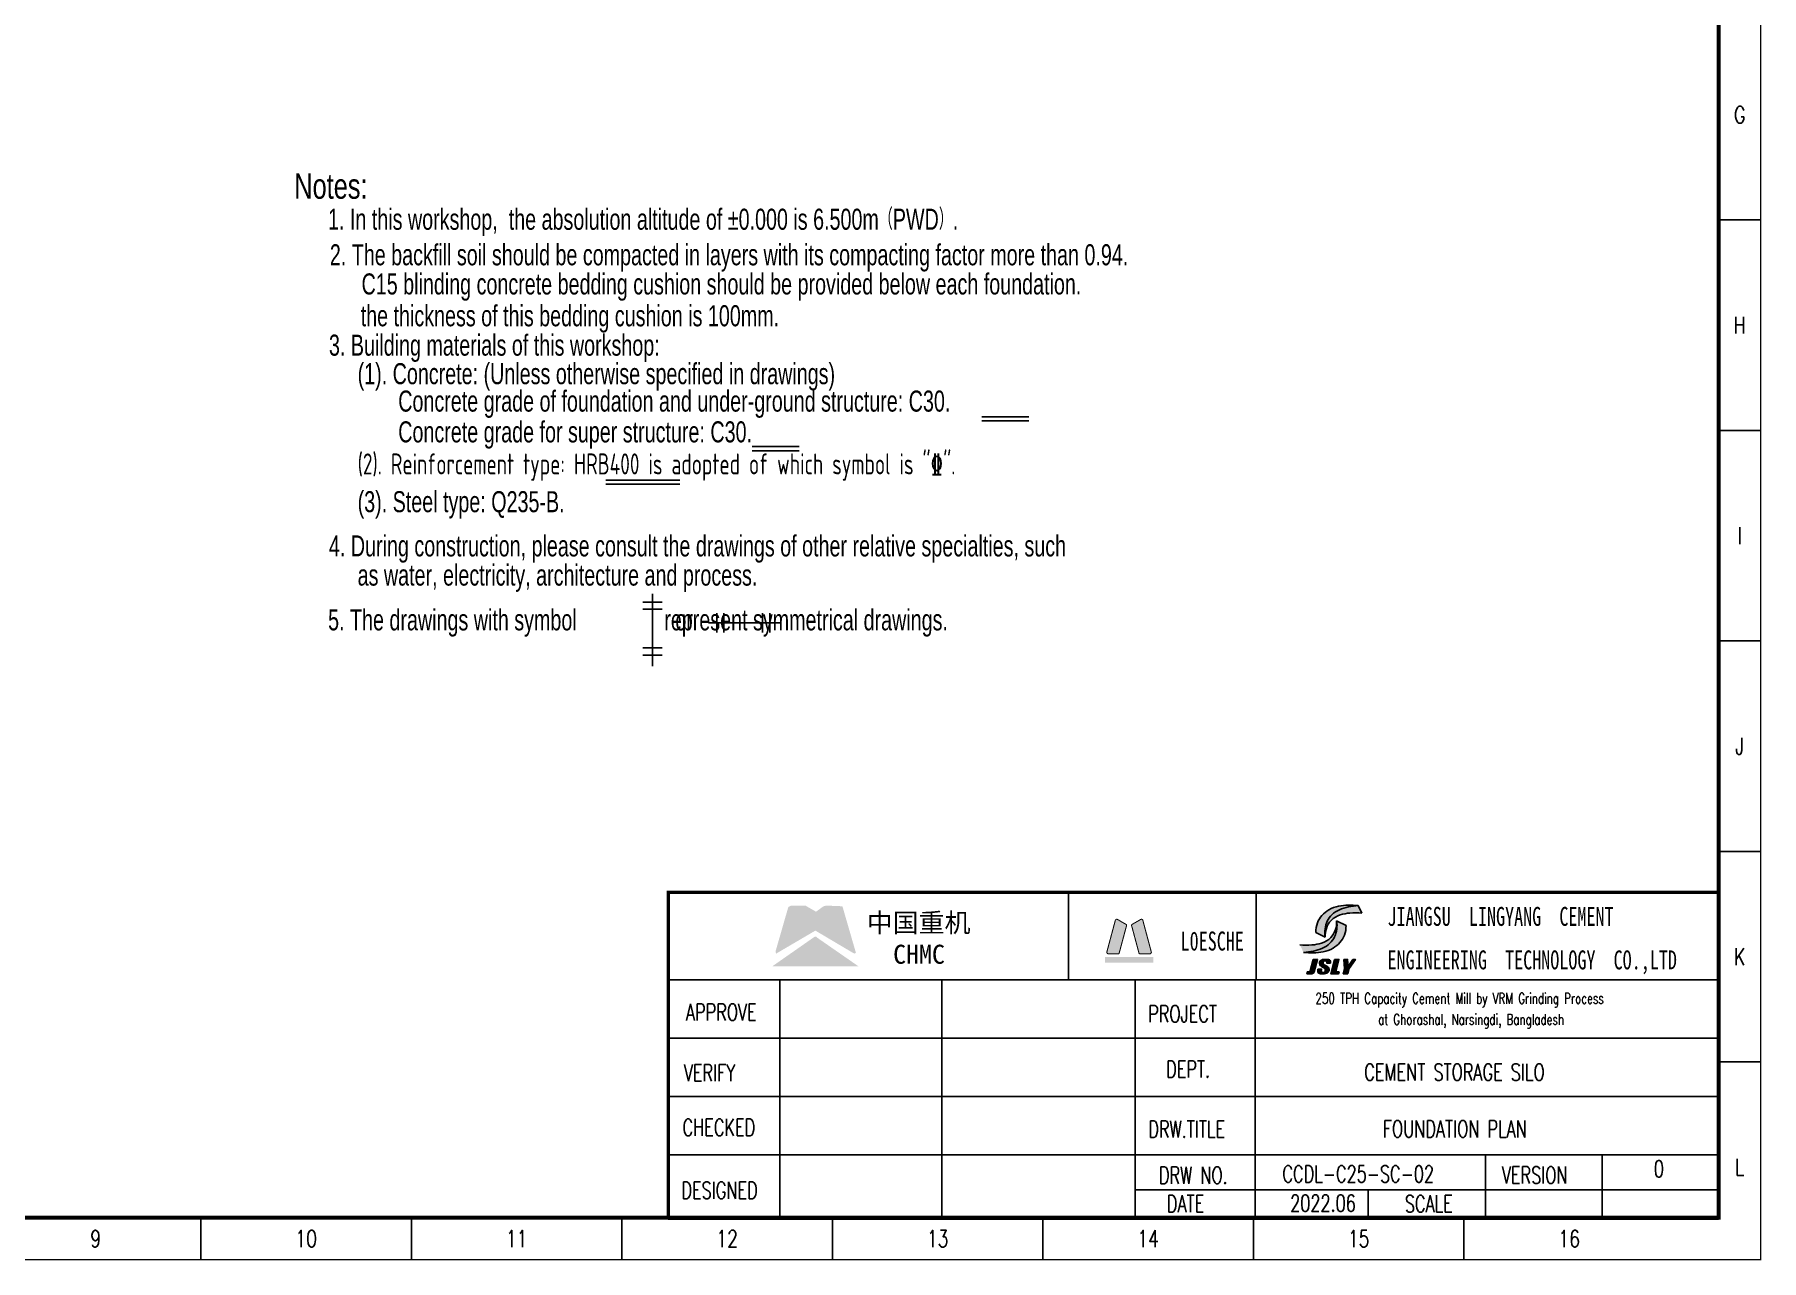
# Model space of a CAD drawing. Extents: x -84745 to 85, y -317996 to 13282.
# Drawn here: x -41629 to -610, y -46153 to -17030 of the extents above; entities that cross this region are included whole.
import ezdxf
from ezdxf.enums import TextEntityAlignment as Align

# ---------------------------------------------------------------- set-up
doc = ezdxf.new("R2010")
doc.units = 0
doc.header["$LTSCALE"] = 2000
doc.header["$MEASUREMENT"] = 0
doc.linetypes.add('CENTER', pattern=[2, 1.25, -0.25, 0.25, -0.25])
doc.layers.get('0').update_dxf_attribs({"linetype": 'CONTINUOUS'})
for name, color, linetype in [('22', 7, 'CONTINUOUS'), ('4', 2, 'CONTINUOUS'), ('DIM', 7, 'CONTINUOUS'), ('P_OUTER_FRAME', 131, 'CONTINUOUS'), ('S_01', 3, 'CONTINUOUS'), ('S_02', 151, 'CENTER'), ('S_04', 2, 'CONTINUOUS'), ('TK', 1, 'CONTINUOUS'), ('图层3', 1, 'CONTINUOUS')]:
    doc.layers.add(name, color=color, linetype=linetype)
doc.layers.add('Rahm7', color=7, linetype='CONTINUOUS', lineweight=50)
doc.styles.add('HZFS', font='SIMPLEX', dxfattribs={"width": 0.7, "bigfont": 'HZFS'})
doc.styles.add('HZTXT', font='romans.shx', dxfattribs={"width": 0.7, "bigfont": 'hztxt.shx'})
doc.styles.add('KS', font='kstxt.shx', dxfattribs={"width": 0.75, "bigfont": 'kshz.shx'})
doc.styles.add('TK-HZ', font='txt.shx', dxfattribs={"width": 0.8, "bigfont": 'hztxt.shx'})
doc.styles.add('样3', font='tssdeng.shx', dxfattribs={"width": 0.7, "height": 300, "bigfont": 'tssdchn.shx'})

# ---------------------------------------------------------------- blocks, each defined once
blk = doc.blocks.new('A1-1')
at = {"layer": 'TK', "color": 7}
for p, q in [((83100, 24700), (84100, 24700)), ((83100, 19700), (84100, 19700)), ((83100, 14700), (84100, 14700)), ((83100, 9700), (84100, 9700)), ((83100, 4700), (84100, 4700)), ((47050, 999.9999999999997), (47050, -3.410605131648481e-13)), ((52050, 999.9999999999997), (52050, -3.410605131648481e-13)), ((57050, 999.9999999999997), (57050, -3.410605131648481e-13)), ((62050, 999.9999999999997), (62050, -3.410605131648481e-13)), ((67050, 999.9999999999997), (67050, -3.410605131648481e-13)), ((72050, 999.9999999999997), (72050, -3.410605131648481e-13)), ((77050, 999.9999999999997), (77050, -3.410605131648481e-13))]:
    blk.add_line(p, q, dxfattribs=at)
for points, const_width in [([(0, 0), (84100, 0), (84100, 59400), (3.637978807091713e-12, 59400)], 35), ([(2500, 999.9999999999997), (83100, 999.9999999999997), (83100, 58400), (2500.000000000004, 58400)], 100)]:
    blk.add_lwpolyline(points, close=True, dxfattribs=dict(at, const_width=const_width))
at = {"layer": 'TK', "color": 7, "style": 'TK-HZ', "width": 0.75}
for s, p in [('G', (83600, 27200)), ('H', (83600, 22200)), ('I', (83600, 17200)), ('J', (83600, 12200)), ('K', (83600, 7200)), ('L', (83600, 2199.999999999999)), ('9', (44550, 499.9999999999997)), ('10', (49550, 499.9999999999997)), ('11', (54550, 499.9999999999997)), ('12', (59550, 499.9999999999997)), ('13', (64550, 499.9999999999997)), ('14', (69550, 499.9999999999997)), ('15', (74550, 499.9999999999997)), ('16', (79550, 499.9999999999997))]:
    blk.add_text(s, height=400, dxfattribs=at).set_placement(p, align=Align.MIDDLE_CENTER)

msp = doc.modelspace()

# ---------------------------------------------------------------- hatches: boundary and pattern name
at = {"linetype": 'Continuous'}
for color, points in [(152, [(-22439.66354015815, -37739.22658834048), (-22825.05454174774, -37723.16862993874), (-22889.2863753547, -37739.22658834048), (-23065.92391776266, -37867.69025554694), (-23290.73533534976, -37739.22658834048), (-23306.79329375895, -37723.16862993874), (-23660.06837855625, -37723.16862993874), (-23724.30021216321, -37755.28454674222), (-24029.40142176273, -38815.10980113782), (-24013.34346335354, -38863.28367634304), (-23081.9818761495, -38317.3130907435), (-22214.85212254869, -38831.16775953956), (-22150.62028896409, -38863.28367634304), (-22118.50437214943, -38847.2257179413)]), (167, [(-23049.8659593572, -38477.89267474599), (-23065.92391776266, -38461.83471634425), (-23098.03983455497, -38461.83471634425), (-24109.6912137528, -39168.38488594629), (-22054.2725385462, -39168.38488594629)])]:
    msp.add_hatch(color=color, dxfattribs=at).paths.add_polyline_path(points)
at = {"layer": '图层3'}
h = msp.add_hatch(color=7, dxfattribs=at)
edge = h.paths.add_edge_path()
edge.add_line((-11486.37474564063, -38833.94013062306), (-11574.19170563268, -38653.88868018589))
edge.add_arc((-11411.77465390014, -37323.7184861917), 1340.049269097654, 263.0385042875431, 275.3276682807748)
edge.add_arc((-11380.30472274842, -37527.30488917418), 1134.48844079418, 274.699860560967, 286.4928497704926)
edge.add_arc((-11204.63501907113, -38130.3788245488), 506.3635752953236, 286.806086838572, 315.807049043056)
edge.add_arc((-11186.10234873342, -38147.81372185983), 480.9224354129935, 315.7572570356278, 342.297883070908)
edge.add_arc((-11260.16197267892, -38118.38578994758), 560.4505931885532, 341.7340311697585, 363.1418296780906)
edge.add_arc((-11327.76622723761, -38196.96727180667), 636.6644532519944, -7.974530591755581, 9.885145890416482, ccw=False)
edge.add_arc((-11386.27500932636, -38184.36818606593), 696.3690036495203, 336.3877895710336, 351.66672240315603, ccw=False)
edge.add_arc((-11262.85576087582, -38210.47826706804), 573.3922740670555, 314.54036327206575, 333.83780076853, ccw=False)
edge.add_arc((-11279.5329939385, -38187.71609316207), 601.3275991421784, 293.6839249742879, 314.15171916344246, ccw=False)
edge.add_arc((-11483.84533555406, -37676.5885763485), 1151.619967609617, 281.526994822637, 292.77784497441183, ccw=False)
edge.add_arc((-11526.70086145374, -37560.89357088692), 1273.6851019351, 271.814343623176, 282.37596303357094, ccw=False)
edge = h.paths.add_edge_path()
edge.add_arc((-10146.35762151303, -38997.51802842505), 1273.6851019351, 91.81434362317596, 102.3759630335708)
edge.add_arc((-10189.21314766976, -38881.82302295603), 1151.619967609617, 101.5269948226374, 112.7778449744123)
edge.add_arc((-10393.52548900592, -38370.69550614245), 601.3275991421784, 113.6839249742891, 134.1517191634436)
edge.add_arc((-10410.2027220686, -38347.93333221413), 573.3922740670555, 134.5403632720659, 153.8378007685302)
edge.add_arc((-10286.78347338336, -38374.0434132386), 696.3690036495203, 156.3877895710326, 171.6667224031552)
edge.add_arc((-10345.29225547212, -38361.44432749785), 636.6644532519944, 172.0254694082441, 189.8851458904161)
edge.add_arc((-10412.89651028785, -38440.02580935694), 560.4505931885532, 161.7340311697592, 183.1418296780914, ccw=False)
edge.add_arc((-10486.95613423335, -38410.5978774447), 480.9224354129935, 135.7572570356263, 162.2978830709065, ccw=False)
edge.add_arc((-10468.42346387329, -38428.03277474828), 506.3635752953236, 106.8060868385713, 135.8070490430552, ccw=False)
edge.add_arc((-10292.75376021835, -39031.1067101378), 1134.48844079418, 94.69986056096678, 106.49284977049271, ccw=False)
edge.add_arc((-10261.28382904428, -39234.69311311282), 1340.049269097654, 83.03850428754299, 95.32766828077507, ccw=False)
edge.add_line((-10098.86677754643, -37904.52291912027), (-10186.68373753848, -37724.4714686831))
h = msp.add_hatch(color=256, dxfattribs=at)
edge = h.paths.add_edge_path()
edge.add_arc((-10146.35762151303, -38997.51802842505), 1273.6851019351, 91.81434362317596, 102.3759630335708)
edge.add_arc((-10189.21314766976, -38881.82302295603), 1151.619967609617, 101.5269948226374, 112.7778449744123)
edge.add_arc((-10393.52548900592, -38370.69550614245), 601.3275991421784, 113.6839249742891, 134.1517191634436)
edge.add_arc((-10410.2027220686, -38347.93333221413), 573.3922740670555, 134.5403632720659, 153.8378007685302)
edge.add_arc((-10286.78347338336, -38374.0434132386), 696.3690036495203, 156.3877895710326, 171.6667224031552)
edge.add_arc((-10345.29225547212, -38361.44432749785), 636.6644532519944, 172.0254694082441, 189.8851458904161)
edge.add_line((-10972.50470302972, -38470.74287102558), (-11194.97433503131, -38362.23718153895))
edge.add_arc((-10612.72678191933, -38341.32688613422), 582.6229087851967, 159.0041339266842, 182.0567832290454, ccw=False)
edge.add_arc((-10613.06135775867, -38341.12427678891), 582.2379555405406, 138.5933245921804, 159.0109513617211, ccw=False)
edge.add_arc((-10518.76527968022, -38445.56995284744), 722.2201129398403, 120.6815332711291, 137.3262396746703, ccw=False)
edge.add_arc((-10521.22967448431, -38448.23873001523), 723.2661877119994, 100.49023848739972, 120.4057576188562, ccw=False)
edge.add_arc((-10433.90406307923, -38762.91396975704), 1048.970370782993, 89.3571673809821, 102.05115767322678, ccw=False)
edge.add_arc((-10393.07550297278, -39714.73322473653), 2000.93463624019, 84.07954305337381, 90.83214336630772, ccw=False)
edge = h.paths.add_edge_path()
edge.add_arc((-11526.70086145374, -37560.89357088692), 1273.6851019351, 271.8143436231759, 282.3759630335708)
edge.add_arc((-11483.84533555406, -37676.5885763485), 1151.619967609617, 281.5269948226374, 292.7778449744123)
edge.add_arc((-11279.5329939385, -38187.71609316207), 601.3275991421784, 293.6839249742889, 314.1517191634435)
edge.add_arc((-11262.85576087582, -38210.47826706804), 573.3922740670555, 314.5403632720659, 333.8378007685302)
edge.add_arc((-11386.27500932636, -38184.36818606593), 696.3690036495203, 336.3877895710326, 351.6667224031551)
edge.add_arc((-11327.76622723761, -38196.96727180667), 636.6644532519944, 352.0254694082441, 369.8851458904161)
edge.add_line((-10700.55377965766, -38087.66872827895), (-10478.08414765606, -38196.17441776558))
edge.add_arc((-11060.33170105117, -38217.0847131703), 582.6229087851967, -20.99586607331588, 2.0567832290453794, ccw=False)
edge.add_arc((-11059.99712492871, -38217.28732252307), 582.2379555405406, 318.5933245921802, 339.01095136172114, ccw=False)
edge.add_arc((-11154.29320301088, -38112.84164644219), 722.2201129398403, 300.681533271129, 317.32623967467026, ccw=False)
edge.add_arc((-11151.82880848246, -38110.17286928929), 723.2661877119994, 280.49023848739955, 300.40575761885606, ccw=False)
edge.add_arc((-11239.15441989126, -37795.49762954749), 1048.970370782993, 269.3571673809821, 282.0511576732267, ccw=False)
edge.add_arc((-11279.98297974067, -36843.678374568), 2000.93463624019, 264.07954305337375, 270.8321433663076, ccw=False)
h = msp.add_hatch(color=7, dxfattribs=at)
edge = h.paths.add_edge_path()
edge.add_line((-11258.03874417367, -39001.78066844679), (-11152.65839221301, -39001.78066844679))
edge.add_line((-11152.65839221301, -39001.78066844679), (-11231.09333736795, -39294.50386843272))
edge.add_arc((-11293.61023531548, -39276.3022477889), 65.11268327326081, 272.75670417891973, 343.76722820794373, ccw=False)
edge.add_line((-11290.47864058959, -39341.33958043344), (-11407.5679204722, -39341.33958043344))
edge.add_line((-11407.5679204722, -39341.33958043344), (-11395.01832954558, -39294.50386843272))
edge.add_line((-11395.01832954558, -39294.50386843272), (-11359.89154547426, -39294.50386843272))
edge.add_arc((-11359.8436807354, -39264.03124349526), 30.47266252908942, 269.9100029855023, 346.6139291427366)
edge.add_line((-11330.1988937256, -39271.08601243235), (-11258.03874417367, -39001.78066844679))
for points in [[(-10993.75147887665, -39133.33694554307, -0.2511419047681079), (-11020.39957882809, -39094.66583204456, -0.1802809962156384), (-11008.87161645266, -39048.14649488218, -0.2298123503030794), (-10967.41408240395, -39034.56427799352, -0.2987778944288969), (-10937.33345517489, -39056.28461821564, -0.1167581230564364), (-10936.68975646767, -39089.5976284463), (-10848.87279640483, -39089.5976284463, 0.0462059631375096), (-10848.35899104896, -39048.67397845723, 0.2301799694573604), (-10869.21595621827, -39014.85649447329, 0.1312195344870848), (-10917.2573979308, -39001.78066844687, -0.001048063967502543), (-11003.36956037554, -39001.78066844679, 0.1258214947471805), (-11062.72218067172, -39015.71870485134, 0.2079585992469607), (-11108.29458516436, -39068.48658432998, 0.2107748320120855), (-11100.24804713177, -39133.30892852135, 0.08971967573650239), (-11064.23360531378, -39165.83999702524, -0.007080645828674854), (-11007.42496282953, -39201.42012995668, -0.132910392639075), (-10975.466509029, -39235.95922844298, -0.1404228134509261), (-10974.40523698899, -39280.45489631034, -0.231335939047536), (-11000.60294641155, -39311.18269829638, -0.2244918972090378), (-11047.69675666812, -39308.64005458541, -0.2289576742813574), (-11065.43816521737, -39276.51303561218, -0.07577833964637448), (-11059.0921593641, -39235.95922844298), (-11146.90911968398, -39235.95922844298, 0.08626631908596427), (-11150.61251952472, -39290.79705165513, 0.183869555275928), (-11127.87309906604, -39329.0849016998, 0.1330776402048004), (-11084.60818678486, -39341.33958043344), (-10990.6785421108, -39341.33958043344, 0.1106757647257124), (-10929.44862445044, -39326.9030114878, 0.1927076588123754), (-10882.07828303027, -39263.77525303699, 0.08047215024779375), (-10879.0238606331, -39235.95922844298, 0.1469083402036234), (-10892.51414572793, -39193.94602277316, 0.1072934168411749), (-10935.62803024399, -39162.59655877389, -0.02739552688402454)], [(-10750.40517365905, -39001.78066844679), (-10645.02482170212, -39001.78066844679), (-10723.45976685705, -39294.50386843272), (-10641.49727076637, -39294.50386843272), (-10654.04686197239, -39341.33958043344), (-10841.38971002, -39341.33958043344)], [(-10530.09628172192, -39001.78066844679), (-10442.27932168144, -39001.78066844679), (-10427.8796982539, -39166.36911864765), (-10312.63362458321, -39001.78066844679), (-10254.08898464563, -39001.78066844679), (-10405.76455810266, -39218.39583643712), (-10438.70723506408, -39341.33958043344), (-10544.08758702102, -39341.33958043344), (-10511.14491031664, -39218.39583643712)]]:
    msp.add_hatch(color=7, dxfattribs=at).paths.add_polyline_path(points)

# ---------------------------------------------------------------- linework, layer by layer
for p, q in [((-19132.10724024693, -26109.00426238302), (-18012.10724024693, -26109.00426238302)), ((-19132.10724024693, -26207.00426238302), (-18012.10724024693, -26207.00426238302)), ((-24585.10724024693, -26819.00426238302), (-23465.10724024693, -26819.00426238302)), ((-24585.10724024693, -26917.00426238302), (-23465.10724024693, -26917.00426238302)), ((-28061.10724024693, -27615.00426238302), (-26301.10724024693, -27615.00426238302)), ((-28061.10724024693, -27713.00426238302), (-26301.10724024693, -27713.00426238302))]:
    msp.add_line(p, q)
at = {"color": 7}
for p, q in [((-1627.533786933596, -37408.14678044803), (-1627.533786911245, -45169.74678044952)), ((-26575.53378625932, -39487.14678043313), (-1627.533787332202, -39487.14678043313)), ((-26575.5337869336, -39487.14678044803), (-1627.533786933596, -39487.14678044803)), ((-23926.66357229995, -45169.74678039737), (-23926.66357229995, -39487.14678044803)), ((-20076.1913580631, -45169.74678039737), (-20076.1913580631, -39487.14678044803)), ((-15487.53378692242, -45169.74678044952), (-15487.53378692242, -39487.14678044803)), ((-12634.11254895079, -45169.74678044952), (-12634.11254895079, -39487.14678044803)), ((-26575.5337869336, -40873.14678044803), (-1627.533786933596, -40873.14678044803)), ((-26575.5337869336, -42259.14678044803), (-1627.533786933596, -42259.14678044803)), ((-26575.5337869336, -43645.14678044803), (-1627.533786933596, -43645.14678044803)), ((-7162.924987524475, -45169.74678044952), (-7162.924987524475, -43645.14678044803)), ((-4390.9249875282, -45135.90968126245), (-4390.9249875282, -43645.14678044803)), ((-15478.92498753938, -44476.74678044952), (-1627.533786933596, -44476.74678044952)), ((-9955.037586930866, -45135.90968126245), (-9955.037586930866, -44476.74678044952)), ((-26575.5337869336, -45169.74678044952), (-1627.533786911245, -45169.74678044952))]:
    msp.add_line(p, q, dxfattribs=at)
at = {"color": 7, "lineweight": -2}
msp.add_line((-26575.53378628167, -39487.14678043313), (-1627.533787332202, -39487.14678043313), dxfattribs=at)
at = {"color": 7}
for points, const_width in [([(-26575.53378625932, -39487.14678043313), (-26575.53378625932, -37408.14678052254), (-1627.533787332202, -37408.14678052254), (-1627.533787332202, -39487.14678043313)], 83.15999999642372), ([(-26575.5337869336, -45169.74678044952), (-26575.5337869336, -37408.14678044803)], 83.16), ([(-26575.5337869336, -37408.14678044803), (-1627.533786933596, -37408.14678044803)], 83.16)]:
    msp.add_lwpolyline(points, dxfattribs=dict(at, const_width=const_width))
msp.add_lwpolyline([(-26575.53378625932, -37408.14678052254), (-1627.53378723907, -37408.14678052254)], dxfattribs=at)
at = {"layer": '22'}
for p, q in [((-17069.37558674785, -39487.14678043313), (-17069.37558674785, -37408.14678052254)), ((-12609.92058692845, -39487.14678043313), (-12609.92058692845, -37408.14678052254))]:
    msp.add_line(p, q, dxfattribs=at)
msp.add_lwpolyline([(-26575.53378625932, -37408.14678052254), (-1627.533787332202, -37408.14678052254), (-1627.533787332202, -39487.14678043313), (-26575.53378625932, -39487.14678043313)], close=True, dxfattribs=at)
at = {"layer": 'Rahm7', "color": 4, "const_width": 24.69851999893785}
for points in [[(-15698.99859934273, -38172.03626334108), (-15905.73759740564, -38052.67544716038, 0.4931454260312867), (-15957.63314834955, -38074.17128819413), (-16158.2067822625, -38822.72228057124, 0.4931454260313169), (-16124.01183729964, -38867.2860004548), (-15885.2902049494, -38867.2860004548, 0.3394542588633641), (-15866.20465426865, -38852.64114234783), (-15689.7924566676, -38194.2618578393, 0.3394542588633431)], [(-15562.49973425242, -38172.03626334108), (-15355.76073618578, -38052.67544716038, -0.4931454260312867), (-15303.8651852456, -38074.17128819413), (-15103.29155133265, -38822.72228057124, -0.4931454260313169), (-15137.48649629178, -38867.2860004548), (-15376.20812864574, -38867.2860004548, -0.3394542588633641), (-15395.2936793265, -38852.64114234783), (-15571.70587692382, -38194.2618578393, -0.3394542588633431)]]:
    msp.add_lwpolyline(points, format="xyb", close=True, dxfattribs=at)
at = {"layer": 'Rahm7', "color": 4}
for points in [[(-15691.26386356699, -38181.434306385), (-15941.32141159448, -38043.11801283248), (-15874.72784298631, -38868.61303697713), (-16159.82333696979, -38856.8938592691)], [(-15570.23447002816, -38181.434306385), (-15320.17692200067, -38043.11801283248), (-15386.77049063119, -38868.61303697713), (-15101.67499664771, -38856.8938592691)], [(-16202.93154677349, -38945.49798044749), (-16202.93154677349, -39081.3398404438), (-15058.56678681793, -38945.49798044749), (-15058.56678681793, -39081.3398404438)]]:
    msp.add_solid(points, dxfattribs=at)
at = {"layer": 'S_01'}
for p, q in [((-27180.16425007614, -30511.35587809029), (-26718.59217314873, -30511.35587809029)), ((-27180.16425007614, -30682.32574892671), (-26718.59217314873, -30682.32574892671)), ((-25425.43586394456, -31234.13023538915), (-25425.43586394456, -30772.55815846174)), ((-25254.46599310808, -31234.13023538915), (-25254.46599310808, -30772.55815846174)), ((-24335.59326035003, -31234.13023538915), (-24335.59326035003, -30772.55815846174)), ((-24164.62338951355, -31234.13023538915), (-24164.62338951355, -30772.55815846174)), ((-27180.16425007614, -31601.19848168482), (-26718.59217314873, -31601.19848168482)), ((-27180.16425007614, -31772.16835252124), (-26718.59217314873, -31772.16835252124))]:
    msp.add_line(p, q, dxfattribs=at)
at = {"layer": 'S_02'}
for p, q in [((-26949.37821161826, -32035.87886367393), (-26949.37821161802, -30314.87886367393)), ((-23900.91287836092, -31003.34419693127), (-25621.91287836092, -31003.34419693115))]:
    msp.add_line(p, q, dxfattribs=at)
at = {"layer": '图层3', "lineweight": -2}
for p, q in [((-10700.55377972844, -38087.66872827895), (-10478.08414791125, -38196.17441776581)), ((-10972.50470317128, -38470.74287102558), (-11194.97433519336, -38362.23718153872))]:
    msp.add_line(p, q, dxfattribs=at)
at = {"layer": '图层3', "color": 7}
for points in [[(-10186.68373758319, -37724.47146868892), (-10098.86677754643, -37904.52291912027)], [(-10750.40517365905, -39001.78066844679), (-10645.02482170212, -39001.78066844679), (-10723.45976685705, -39294.50386843272), (-10641.49727076637, -39294.50386843272), (-10654.04686197239, -39341.33958043344), (-10841.38971002, -39341.33958043344), (-10750.40517365905, -39001.78066844679)], [(-10530.09628172192, -39001.78066844679), (-10442.27932168144, -39001.78066844679), (-10427.8796982539, -39166.36911864765), (-10312.63362458321, -39001.78066844679), (-10254.08898464563, -39001.78066844679), (-10405.76455810266, -39218.39583643712), (-10438.70723506408, -39341.33958043344), (-10544.08758702102, -39341.33958043344), (-10511.14491031664, -39218.39583643712), (-10530.09628172192, -39001.78066844679)]]:
    msp.add_lwpolyline(points, dxfattribs=at)
for points in [[(-11258.03874417367, -39001.78066844679), (-11152.65839221301, -39001.78066844679), (-11231.09333736795, -39294.50386843272, -0.3201531493792165), (-11290.47864058959, -39341.33958043344), (-11407.5679204722, -39341.33958043344), (-11395.01832954558, -39294.50386843272), (-11359.89154547426, -39294.50386843272, 0.3477668753080308), (-11330.1988937256, -39271.08601243235), (-11258.03874417367, -39001.78066844679)], [(-10936.68975646767, -39089.5976284463), (-10848.87279640483, -39089.5976284463, 0.0462059631375794), (-10848.35899104896, -39048.67397845723, 0.2301799694577722), (-10869.21595621827, -39014.85649447329, 0.1312195344863262), (-10917.2573979308, -39001.78066844679, -0.0010480639679087), (-11003.36956037554, -39001.78066844679, 0.1258214947472077), (-11062.72218067172, -39015.71870485134, 0.2079585992469012), (-11108.29458516436, -39068.48658432998, 0.2107748320121328), (-11100.24804713177, -39133.30892852135, 0.0897196757371572), (-11064.23360531377, -39165.83999702521, -0.0073534545367111), (-11005.25659562993, -39202.82302660681, -0.1256223479452962), (-10975.466509029, -39235.95922844298, -0.1430227817727291), (-10974.61723241183, -39281.25093520619, -0.2266212556883574), (-11000.60294641155, -39311.18269829638, -0.2244918972088056), (-11047.69675666812, -39308.64005458541, -0.228957674281067), (-11065.43816521737, -39276.51303561218, -0.0757783396464312), (-11059.0921593641, -39235.95922844298), (-11146.90911968398, -39235.95922844298, 0.0862663190859946), (-11150.61251952472, -39290.79705165513, 0.1838695552757364), (-11127.87309906604, -39329.0849016998, 0.1388917047545442), (-11082.64516853141, -39341.33958043344), (-10990.6785421108, -39341.33958043344, 0.1106757647257923), (-10929.44862445044, -39326.9030114878, 0.1927076588121154), (-10882.07828303027, -39263.77525303699, 0.0804721502476905), (-10879.0238606331, -39235.95922844298, 0.146908340203339), (-10892.51414572793, -39193.94602277316, 0.108689979316381), (-10936.26368058073, -39162.3186408449, -0.0271034612296109), (-10993.75147887665, -39133.33694554307, -0.2462327308361304), (-11020.28909018608, -39095.57822878845, -0.1837402859676498), (-11008.87161645266, -39048.14649488218, -0.2298123503036893), (-10967.41408240395, -39034.56427799352, -0.2987778944287702), (-10937.33345517489, -39056.28461821564, -0.1167581230562819), (-10936.68975646767, -39089.5976284463), (-10936.68975646767, -39089.5976284463)]]:
    msp.add_lwpolyline(points, format="xyb", dxfattribs=at)
at = {"layer": '图层3'}
for centre, radius, start, end in [((-10521.22967453274, -38448.23873001523), 723.2661877118699, 100.4902381358358, 120.4057574579773), ((-10433.90406310159, -38762.91396975704), 1048.97037078294, 89.35716699514899, 102.0511576302159), ((-10393.07550303983, -39714.73322473653), 2000.934636240178, 84.07954322972626, 90.83214373064949), ((-10146.35762144225, -38997.51802842505), 1273.685101935116, 91.81434408864902, 102.3759628080758), ((-10612.72678182619, -38341.32688613422), 582.6229087851967, 159.0041336268503, 182.056783201815), ((-10613.06135787788, -38341.12427678145), 582.237955541739, 138.5933247758407, 159.0109511662236), ((-10518.7652797957, -38445.56995284744), 722.2201129399028, 120.6815327365649, 137.3262393628817), ((-10286.78347345414, -38374.04341323115), 696.3690036495984, 156.3877896818803, 171.66672259061), ((-10410.20272216174, -38347.93333221413), 573.3922740670555, 134.5403632476045, 153.8378009087272), ((-10393.52548914375, -38370.69550614245), 601.3275991419393, 113.683924924323, 134.151719003608), ((-11327.76622730839, -38196.96727179922), 636.6644532519944, 352.0254693885911, 9.885145846692582), ((-10189.21314757663, -38881.82302295603), 1151.619967609566, 101.5269947565256, 112.7778443888814), ((-10345.29225559133, -38361.44432749785), 636.6644532519944, 172.0254693885911, 189.8851458466926), ((-11262.85576092052, -38210.47826707549), 573.3922740670555, 314.5403632476045, 333.8378009087272), ((-11386.27500944185, -38184.36818605848), 696.3690036495984, 336.3877896818803, 351.66672259061), ((-11059.99712502184, -38217.28732252307), 582.237955541739, 318.5933247758408, 339.0109511662237), ((-11060.33170107352, -38217.0847131703), 582.6229087851967, 339.0041336268503, 2.056783201815037), ((-11526.70086145374, -37560.89357087947), 1273.685101935116, 271.814344088649, 282.3759628080758), ((-11279.98297985616, -36843.67837456055), 2000.934636240178, 264.0795432297263, 270.8321437306495), ((-11483.84533550563, -37676.5885763485), 1151.619967609566, 281.5269947565256, 292.7778443888814), ((-11239.1544199844, -37795.49762954749), 1048.97037078294, 269.357166995149, 282.0511576302158), ((-11279.53299396085, -38187.71609316207), 601.3275991419393, 293.683924924323, 314.151719003608), ((-11151.82880836698, -38110.17286928929), 723.2661877118699, 280.4902381358358, 300.4057574579772), ((-11154.29320310401, -38112.84164644219), 722.2201129399028, 300.6815327365649, 317.3262393628817)]:
    msp.add_arc(centre, radius, start, end, dxfattribs=at)
at = {"layer": '图层3', "color": 7}
for centre, radius, start, end in [((-10146.35762144225, -38997.51802842505), 1273.685101935116, 91.81434408864902, 102.3759628080758), ((-10286.78347345414, -38374.04341323115), 696.3690036495984, 156.3877896818803, 171.66672259061), ((-10486.95613428178, -38410.5978774298), 480.9224354128841, 135.7572570087977, 162.2978832905538), ((-10410.20272216174, -38347.93333221413), 573.3922740670555, 134.5403632476045, 153.8378009087272), ((-10468.42346401485, -38428.03277474828), 506.3635752956684, 106.8060867167282, 135.8070492603179), ((-10393.52548914375, -38370.69550614245), 601.3275991419393, 113.683924924323, 134.151719003608), ((-11260.16197258579, -38118.38578993268), 560.4505931884723, 341.7340311781528, 3.14182982531829), ((-11327.76622730839, -38196.96727179922), 636.6644532519944, 352.0254693885911, 9.885145846692582), ((-10189.21314757663, -38881.82302295603), 1151.619967609566, 101.5269947565256, 112.7778443888814), ((-10292.75376033383, -39031.10671013035), 1134.488440794117, 94.69986058237961, 106.4928499203927), ((-10261.28382913741, -39234.69311311282), 1340.049269097799, 83.0385043874559, 95.32766843528132), ((-11204.63501909348, -38130.3788245488), 506.3635752956684, 286.8060867167282, 315.8070492603179), ((-10345.29225559133, -38361.44432749785), 636.6644532519944, 172.0254693885911, 189.8851458466926), ((-10412.8965103102, -38440.02580935694), 560.4505931884723, 161.7340311781528, 183.1418298253183), ((-11262.85576092052, -38210.47826707549), 573.3922740670555, 314.5403632476045, 333.8378009087272), ((-11186.10234882655, -38147.81372185983), 480.9224354128841, 315.7572570087977, 342.2978832905538), ((-11386.27500944185, -38184.36818605848), 696.3690036495984, 336.3877896818803, 351.66672259061), ((-11411.77465397092, -37323.7184861917), 1340.049269097799, 263.0385043874557, 275.3276684352813), ((-11526.70086145374, -37560.89357087947), 1273.685101935116, 271.814344088649, 282.3759628080758), ((-11380.30472277078, -37527.30488917418), 1134.488440794117, 274.6998605823796, 286.4928499203926), ((-11483.84533550563, -37676.5885763485), 1151.619967609566, 281.5269947565256, 292.7778443888814), ((-11279.53299396085, -38187.71609316207), 601.3275991419393, 293.683924924323, 314.151719003608)]:
    msp.add_arc(centre, radius, start, end, dxfattribs=at)

# ---------------------------------------------------------------- block references
at = {"layer": 'TK', "color": 7}
msp.add_blockref('A1-1', (-84727.53378691134, -46135.90968126245), dxfattribs=at)

# ---------------------------------------------------------------- texts
at = {"color": 7, "style": 'HZFS', "width": 0.7}
for s, p in [('APPROVE', (-26156.75797409537, -40456.70416297205)), ('  PROJECT', (-15559.75215158584, -40493.07005349733)), ('  DEPT.', (-15134.18653158444, -41808.02156581916)), ('VERIFY', (-26205.59405398714, -41895.53749703057)), ('CHECKED', (-26238.44971124056, -43192.23336420394)), ('DRW.TITLE', (-15172.64398979368, -43234.74773138948)), ('DESIGNED', (-26264.02994832369, -44686.67382352985)), (' DRW NO.', (-15113.55633677887, -44329.18370174058)), ('VERSION', (-6776.041939299281, -44324.29933634587)), ('  DATE', (-15116.77177544283, -45005.5284806136)), ('SCALE', (-9080.996208876099, -45005.52848060615))]:
    msp.add_text(s, height=400, dxfattribs=at).set_placement(p)
at = {"char_height": 451.6300800000001, "attachment_point": 1}
for s, width, insert in [('{\\fSimSun|b0|i0|c134|p2;中国重机}', 2867.736070473301, (-21862.30342030125, -37903.81548886932)), ('{\\fSimSun|b0|i0|c134|p2;CHMC}', 773.3030833978964, (-21235.03942031386, -38653.0474888701))]:
    msp.add_mtext_dynamic_manual_height_columns(s, width=width, gutter_width=12.5, heights=[0], dxfattribs=dict(at, insert=insert))
at = {"color": 7, "char_height": 451.1619942568222, "width": 162378.9060800842, "attachment_point": 1, "style": 'HZFS'}
for s, insert in [('{\\fSimSun|b0|i0|c134|p54;JIANGSU  LINGYANG  CEMENT  }', (-9493.261616494234, -37753.48288556375)), ('{\\fSimSun|b0|i0|c134|p54;L0ESCHE}', (-14407.81435536193, -38339.80195553787)), ('{\\fSimSun|b0|i0|c134|p54;ENGINEERING  TECHNOLOGY  CO.,LTD}', (-9493.261616494234, -38787.43888551928))]:
    msp.add_mtext(s, dxfattribs=dict(at, insert=insert))
at = {"layer": '4', "style": 'KS', "width": 0.75}
msp.add_text('Notes:', height=600, dxfattribs=at).set_placement((-35459.49021403151, -20931.16876090951))
at = {"layer": 'DIM', "width": 0.7}
for s, height, style, p in [('250 TPH Capacity Cement Mill by VRM Grinding Process ', 256, 'HZTXT', (-11203.94409297279, -40055.27287803557)), ('at Ghorashal, Narsingdi, Bangladesh', 256, 'HZTXT', (-9715.192665821947, -40555.27287803557)), ('0', 400, 'HZFS', (-3164.895358964528, -44177.13006910123)), ('2022.06', 400, 'HZFS', (-11804.92781259092, -44992.07403028198))]:
    msp.add_text(s, height=height, dxfattribs=dict(at, style=style)).set_placement(p)
at = {"layer": 'P_OUTER_FRAME', "style": 'HZFS', "width": 0.7}
for s, p in [('CEMENT STORAGE SILO', (-7902.316896480252, -41681.85687852016)), ('FOUNDATION PLAN', (-7890.804759030905, -43029.02012381313)), ('CCDL-C25-SC-02', (-10187.51436302774, -44098.52056759637))]:
    msp.add_text(s, height=400, dxfattribs=at).set_placement(p, align=Align.MIDDLE)
at = {"layer": 'S_04', "style": 'KS', "width": 0.7}
for s, p in [('1. In this workshop,  the absolution altitude of %%P0.000 is 6.500m（PWD）.', (-34658.63768831579, -21667.89315759243)), ('2. The backfill soil should be compacted in layers with its compacting factor more than 0.94.', (-34614.43426533494, -22512.2079226914)), ('C15 blinding concrete bedding cushion should be provided below each foundation.', (-33861.35496332715, -23205.2079226914)), ('the thickness of this bedding cushion is 100mm.', (-33882.35496332715, -23961.2079226914)), ('3. Building materials of this workshop:', (-34636.19815891082, -24658.98760141006)), ('(1). Concrete: (Unless otherwise specified in drawings)', (-33954.83879748438, -25336.84326582895)), ('Concrete grade of foundation and under-ground structure: C30. ', (-32989.98461683639, -25988.17057733847)), ('Concrete grade for super structure: C30.', (-32989.98461683639, -26719.16421324903)), ('(3). Steel type: Q235-B.', (-33954.83879748438, -28378.01141166318)), ('4. During construction, please consult the drawings of other relative specialties, such', (-34636.19815891082, -29427.78704704092)), ('as water, electricity, architecture and process.', (-33954.83879748438, -30121.29093461395)), ('5. The drawings with symbol                represent symmetrical drawings.', (-34655.91287836092, -31184.87886367393)), ('or', (-26406.4781486167, -31184.87886367393))]:
    msp.add_text(s, height=500, dxfattribs=at).set_placement(p)
at = {"layer": 'S_04', "ltscale": 2, "style": '样3', "width": 0.7}
msp.add_text('(2). Reinforcement type: HRB400 is adopted of which symbol is "%%132".', height=500, dxfattribs=at).set_placement((-33954.83879748438, -27481.16620438061))

doc.saveas('drawing.dxf')
